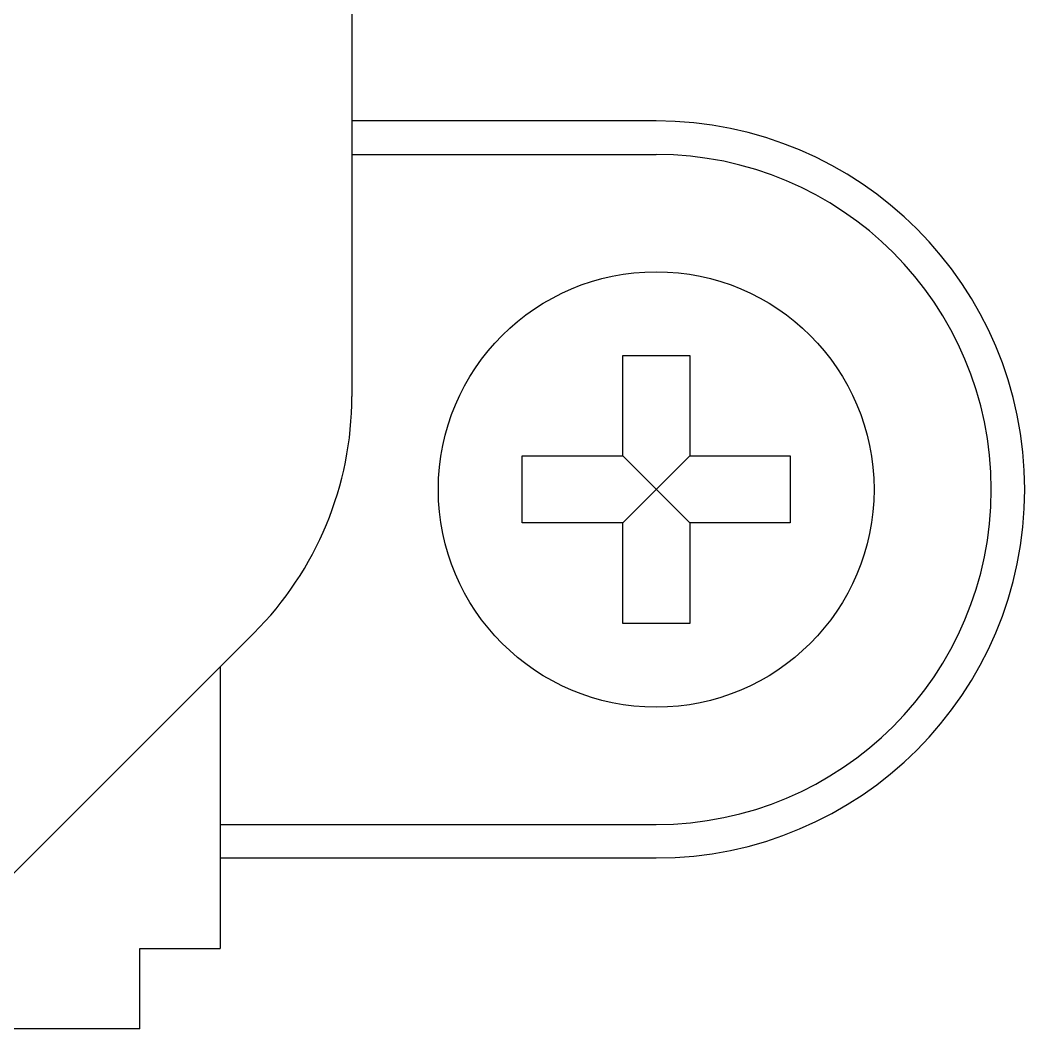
# Model space of a CAD drawing. Header units: millimetres. Extents: x 0 to 841, y 0 to 594.
# Drawn here: x 272.91 to 287.9, y 114.24 to 129.29 of the extents above; entities that cross this region are included whole.
import ezdxf

# ---------------------------------------------------------------- set-up
doc = ezdxf.new("R2010")
doc.units = ezdxf.units.MM
doc.header["$LTSCALE"] = 46.255
doc.layers.get('0').update_dxf_attribs({"linetype": 'CONTINUOUS'})
doc.layers.add('ASSEM_MEM', color=7, linetype='CONTINUOUS')

msp = doc.modelspace()

# ---------------------------------------------------------------- linework, layer by layer
at = {"color": 7, "linetype": 'CONTINUOUS'}
for p, q in [((282.402, 127.79), (277.862, 127.79)), ((277.862, 127.29), (282.402, 127.29)), ((281.902, 124.29), (282.902, 124.29)), ((281.902, 122.79), (281.902, 124.29)), ((282.902, 124.29), (282.902, 122.79)), ((280.402, 122.79), (281.902, 122.79)), ((280.402, 121.79), (280.402, 122.79)), ((281.902, 122.79), (282.902, 121.79)), ((281.902, 121.79), (282.902, 122.79)), ((282.902, 122.79), (284.402, 122.79)), ((284.402, 122.79), (284.402, 121.79)), ((281.902, 121.79), (280.402, 121.79)), ((281.902, 120.29), (281.902, 121.79)), ((284.402, 121.79), (282.902, 121.79)), ((282.902, 121.79), (282.902, 120.29)), ((282.902, 120.29), (281.902, 120.29)), ((275.897, 119.643), (275.897, 115.44)), ((275.897, 117.29), (282.402, 117.29)), ((275.897, 116.79), (282.402, 116.79)), ((274.697, 115.44), (275.897, 115.44)), ((274.697, 114.24), (274.697, 115.44)), ((274.697, 114.24), (270.068, 114.24))]:
    msp.add_line(p, q, dxfattribs=at)
msp.add_circle((282.402, 122.29), 3.25, dxfattribs=at)
for radius in [5.5, 5]:
    msp.add_arc((282.402, 122.29), radius, 270, 90, dxfattribs=at)
at = {"layer": 'ASSEM_MEM', "color": 7, "linetype": 'CONTINUOUS'}
for p, q in [((277.862, 230), (277.862, 123.679)), ((276.398, 120.144), (271.448, 115.194))]:
    msp.add_line(p, q, dxfattribs=at)
msp.add_arc((272.862, 123.679), 5, 315, 360, dxfattribs=at)

doc.saveas('drawing.dxf')
